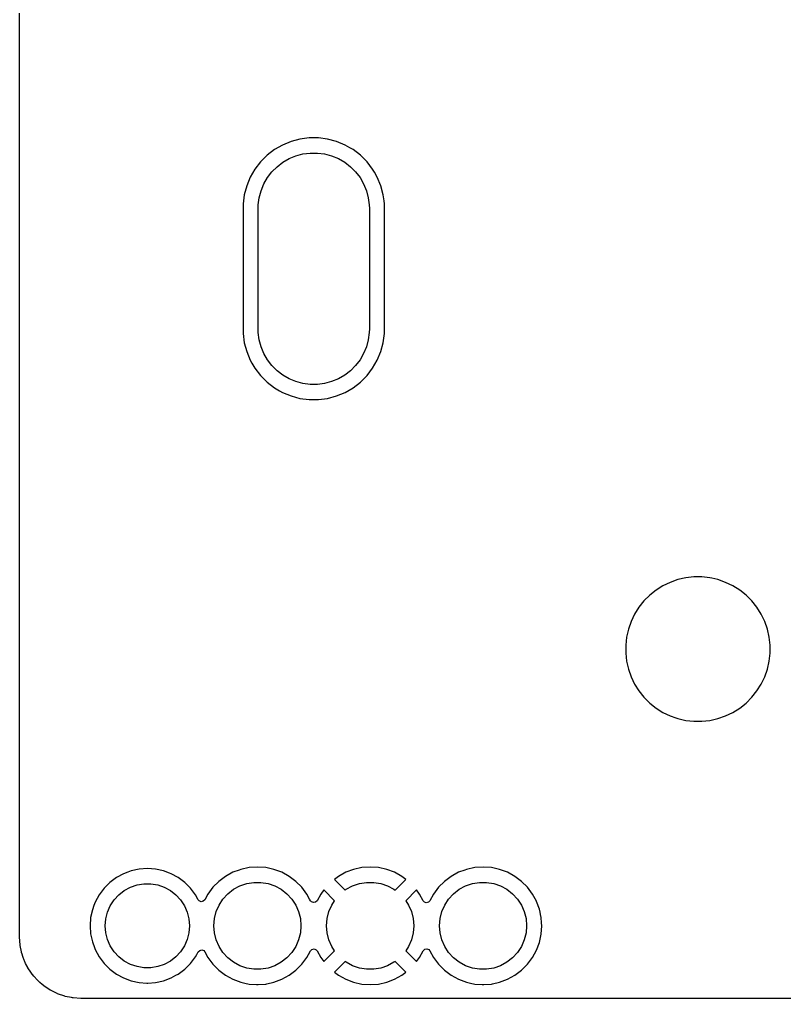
# Model space of a CAD drawing. Extents: x 280 to 530, y -238 to -79.
# Drawn here: x 280.05 to 305.49, y -238.37 to -205.83 of the extents above; entities that cross this region are included whole.
import ezdxf

# ---------------------------------------------------------------- set-up
doc = ezdxf.new("R2010")
doc.units = 0
doc.layers.add('BLACK', color=7, linetype='CONTINUOUS')

msp = doc.modelspace()

# ---------------------------------------------------------------- linework, layer by layer
at = {"layer": 'BLACK', "linetype": 'CONTINUOUS'}
for p, q in [((280.0505, -211.955946), (280.0505, -179.609996)), ((289.077837, -209.879464), (288.793173, -209.997376)), ((289.375457, -209.799717), (289.077837, -209.879464)), ((289.68093, -209.759501), (289.375457, -209.799717)), ((289.680934, -209.7595), (289.68093, -209.759501)), ((289.68094, -209.7595), (289.680934, -209.7595)), ((289.98906, -209.7595), (289.68094, -209.7595)), ((289.989066, -209.7595), (289.98906, -209.7595)), ((289.989069, -209.759501), (289.989066, -209.7595)), ((290.294542, -209.799717), (289.989069, -209.759501)), ((290.592162, -209.879464), (290.294542, -209.799717)), ((290.876826, -209.997376), (290.592162, -209.879464)), ((288.526325, -210.151441), (288.281884, -210.339007)), ((288.793162, -209.997381), (288.526325, -210.151441)), ((288.793173, -209.997376), (288.793162, -209.997381)), ((289.474083, -210.295547), (289.714004, -210.263961)), ((289.714004, -210.263961), (289.955996, -210.263961)), ((289.955996, -210.263961), (290.195917, -210.295547)), ((290.876837, -209.997381), (290.876826, -209.997376)), ((291.03728, -210.090014), (290.876837, -209.997381)), ((291.14367, -210.151438), (291.03728, -210.090014)), ((291.143673, -210.15144), (291.14367, -210.151438)), ((291.143674, -210.151441), (291.143673, -210.15144)), ((291.388115, -210.339007), (291.143674, -210.151441)), ((288.064007, -210.556884), (287.876441, -210.801325)), ((288.064013, -210.556877), (288.064007, -210.556884)), ((288.281877, -210.339013), (288.064013, -210.556877)), ((288.281884, -210.339007), (288.281877, -210.339013)), ((288.61521, -210.719096), (288.807195, -210.571781)), ((288.807195, -210.571781), (289.016766, -210.450785)), ((289.016766, -210.450785), (289.240337, -210.358179)), ((289.240337, -210.358179), (289.474083, -210.295547)), ((290.195917, -210.295547), (290.429663, -210.358179)), ((290.429663, -210.358179), (290.653234, -210.450785)), ((290.653234, -210.450785), (290.862805, -210.571781)), ((290.862805, -210.571781), (291.05479, -210.719096)), ((291.388122, -210.339013), (291.388115, -210.339007)), ((291.605986, -210.556877), (291.388122, -210.339013)), ((291.605991, -210.556883), (291.605986, -210.556877)), ((291.793562, -210.80133), (291.605991, -210.556883)), ((287.876441, -210.801325), (287.722381, -211.068162)), ((288.296781, -211.082195), (288.444096, -210.89021)), ((288.444096, -210.89021), (288.61521, -210.719096)), ((291.05479, -210.719096), (291.225904, -210.89021)), ((291.225904, -210.89021), (291.373219, -211.082195)), ((291.851294, -210.901325), (291.793562, -210.80133)), ((291.947618, -211.068162), (291.851294, -210.901325)), ((287.722376, -211.068173), (287.604464, -211.352837)), ((287.722381, -211.068162), (287.722376, -211.068173)), ((288.175785, -211.291766), (288.296781, -211.082195)), ((291.373219, -211.082195), (291.494215, -211.291766)), ((291.94762, -211.068167), (291.947618, -211.068162)), ((291.947622, -211.06817), (291.94762, -211.068167)), ((292.065535, -211.352836), (291.947622, -211.06817)), ((287.604464, -211.352837), (287.524717, -211.650457)), ((288.020547, -211.749083), (288.083179, -211.515337)), ((288.083179, -211.515337), (288.175785, -211.291766)), ((291.494215, -211.291766), (291.586821, -211.515337)), ((291.586821, -211.515337), (291.649453, -211.749083)), ((292.145282, -211.650456), (292.065535, -211.352836)), ((287.524717, -211.650457), (287.484501, -211.95593)), ((287.988961, -211.989004), (288.020547, -211.749083)), ((291.649453, -211.749083), (291.681039, -211.989004)), ((292.172335, -211.855946), (292.145282, -211.650456)), ((292.1855, -211.95594), (292.172335, -211.855946)), ((280.0505, -226.625186), (280.0505, -211.955946)), ((287.484501, -211.95593), (287.4845, -211.955946)), ((287.4845, -211.955946), (287.4845, -216.264053)), ((287.985, -212.11), (287.988961, -211.989004)), ((287.985, -216.11), (287.985, -212.11)), ((291.681039, -211.989004), (291.685, -212.11)), ((291.685, -212.11), (291.685, -216.11)), ((292.1855, -216.26406), (292.1855, -211.95594)), ((287.988961, -216.230996), (287.985, -216.11)), ((291.685, -216.11), (291.681039, -216.230996)), ((287.4845, -216.264053), (287.484501, -216.264069)), ((287.484501, -216.264069), (287.524717, -216.569542)), ((288.020547, -216.470917), (287.988961, -216.230996)), ((291.681039, -216.230996), (291.649453, -216.470917)), ((292.145282, -216.569544), (292.1855, -216.26406)), ((287.524717, -216.569542), (287.604464, -216.867162)), ((288.083179, -216.704663), (288.020547, -216.470917)), ((288.175785, -216.928234), (288.083179, -216.704663)), ((291.586821, -216.704663), (291.494215, -216.928234)), ((291.649453, -216.470917), (291.586821, -216.704663)), ((292.065535, -216.867164), (292.145282, -216.569544)), ((287.604464, -216.867162), (287.722376, -217.151826)), ((288.296781, -217.137805), (288.175785, -216.928234)), ((291.494215, -216.928234), (291.373219, -217.137805)), ((291.947622, -217.15183), (292.065535, -216.867164)), ((287.722376, -217.151826), (287.722381, -217.151837)), ((287.722381, -217.151837), (287.780113, -217.25183)), ((287.780113, -217.25183), (287.876438, -217.41867)), ((287.876438, -217.41867), (287.87644, -217.418673)), ((287.87644, -217.418673), (287.876441, -217.418674)), ((287.876441, -217.418674), (288.064007, -217.663115)), ((288.444096, -217.32979), (288.296781, -217.137805)), ((288.61521, -217.500904), (288.444096, -217.32979)), ((291.225904, -217.32979), (291.05479, -217.500904)), ((291.373219, -217.137805), (291.225904, -217.32979)), ((291.605991, -217.663117), (291.793562, -217.41867)), ((291.793562, -217.41867), (291.947622, -217.15183)), ((288.064007, -217.663115), (288.064013, -217.663122)), ((288.064013, -217.663122), (288.281877, -217.880986)), ((288.807195, -217.648219), (288.61521, -217.500904)), ((289.016766, -217.769215), (288.807195, -217.648219)), ((290.862805, -217.648219), (290.653234, -217.769215)), ((291.05479, -217.500904), (290.862805, -217.648219)), ((291.388117, -217.880991), (291.605991, -217.663117)), ((288.281877, -217.880986), (288.281883, -217.880991)), ((288.281883, -217.880991), (288.52633, -218.068562)), ((288.52633, -218.068562), (288.69783, -218.167578)), ((289.240337, -217.861821), (289.016766, -217.769215)), ((289.474083, -217.924453), (289.240337, -217.861821)), ((289.714004, -217.956039), (289.474083, -217.924453)), ((289.955996, -217.956039), (289.714004, -217.956039)), ((290.195917, -217.924453), (289.955996, -217.956039)), ((290.429663, -217.861821), (290.195917, -217.924453)), ((290.653234, -217.769215), (290.429663, -217.861821)), ((290.87683, -218.222622), (291.14367, -218.068562)), ((291.14367, -218.068562), (291.388117, -217.880991)), ((288.69783, -218.167578), (288.793162, -218.222618)), ((288.793162, -218.222618), (288.793167, -218.22262)), ((288.793167, -218.22262), (288.79317, -218.222622)), ((288.79317, -218.222622), (289.077836, -218.340535)), ((289.077836, -218.340535), (289.375456, -218.420282)), ((290.294544, -218.420282), (290.592164, -218.340535)), ((290.592164, -218.340535), (290.87683, -218.222622)), ((289.375456, -218.420282), (289.68094, -218.4605)), ((289.68094, -218.4605), (289.680947, -218.4605)), ((289.680947, -218.4605), (289.989053, -218.4605)), ((289.989053, -218.4605), (289.98906, -218.4605)), ((289.98906, -218.4605), (290.294544, -218.420282)), ((301.689917, -224.538734), (301.447005, -224.655714)), ((301.944397, -224.449687), (301.689917, -224.538734)), ((301.944405, -224.449684), (301.944397, -224.449687)), ((302.207268, -224.389688), (301.944405, -224.449684)), ((302.20728, -224.389686), (302.207268, -224.389688)), ((302.475186, -224.3595), (302.20728, -224.389686)), ((302.475191, -224.3595), (302.475186, -224.3595)), ((302.744809, -224.3595), (302.475191, -224.3595)), ((302.744813, -224.3595), (302.744809, -224.3595)), ((303.012719, -224.389686), (302.744813, -224.3595)), ((303.012728, -224.389687), (303.012719, -224.389686)), ((303.012732, -224.389688), (303.012728, -224.389687)), ((303.078446, -224.404687), (303.012732, -224.389688)), ((303.275594, -224.449684), (303.078446, -224.404687)), ((303.275602, -224.449687), (303.275594, -224.449684)), ((303.530082, -224.538734), (303.275602, -224.449687)), ((303.772994, -224.655714), (303.530082, -224.538734)), ((301.218712, -224.799161), (301.007915, -224.967265)), ((301.447005, -224.655714), (301.218712, -224.799161)), ((303.772997, -224.655716), (303.772994, -224.655714)), ((304.001289, -224.799162), (303.772997, -224.655716)), ((304.212085, -224.967266), (304.001289, -224.799162)), ((300.817265, -225.157915), (300.649161, -225.368712)), ((301.007915, -224.967265), (300.817265, -225.157915)), ((304.402734, -225.157915), (304.212085, -224.967266)), ((304.570838, -225.368711), (304.402734, -225.157915)), ((300.649161, -225.368712), (300.505714, -225.597005)), ((304.714284, -225.597003), (304.570838, -225.368711)), ((300.388734, -225.839917), (300.299687, -226.094397)), ((300.505714, -225.597005), (300.388734, -225.839917)), ((304.831267, -225.839921), (304.714284, -225.597003)), ((304.920316, -226.094409), (304.831267, -225.839921)), ((300.299684, -226.094405), (300.239688, -226.357268)), ((300.299687, -226.094397), (300.299684, -226.094405)), ((304.980312, -226.357268), (304.920316, -226.094409)), ((300.239686, -226.35728), (300.2095, -226.625186)), ((300.239688, -226.357268), (300.239686, -226.35728)), ((305.010499, -226.625186), (304.980312, -226.357268)), ((280.0505, -235.959998), (280.0505, -226.625186)), ((300.2095, -226.625186), (300.2095, -226.894813)), ((305.0105, -226.625191), (305.010499, -226.625186)), ((305.0105, -226.894809), (305.0105, -226.625191)), ((300.2095, -226.894813), (300.239686, -227.162719)), ((300.239686, -227.162719), (300.239688, -227.162731)), ((300.239688, -227.162731), (300.299684, -227.425594)), ((304.920316, -227.425591), (304.980312, -227.162732)), ((304.980312, -227.162732), (305.0105, -226.894809)), ((300.299684, -227.425594), (300.299687, -227.425602)), ((300.299687, -227.425602), (300.388734, -227.680082)), ((304.831267, -227.680079), (304.920316, -227.425591)), ((300.388734, -227.680082), (300.505714, -227.922994)), ((304.714284, -227.922997), (304.831267, -227.680079)), ((300.505714, -227.922994), (300.505716, -227.922997)), ((300.505716, -227.922997), (300.649162, -228.151289)), ((300.649162, -228.151289), (300.817266, -228.362085)), ((304.402734, -228.362085), (304.570838, -228.151289)), ((304.570838, -228.151289), (304.714284, -227.922997)), ((300.817266, -228.362085), (301.007915, -228.552734)), ((304.212085, -228.552734), (304.402734, -228.362085)), ((301.007915, -228.552734), (301.218711, -228.720838)), ((301.218711, -228.720838), (301.447003, -228.864284)), ((303.772997, -228.864284), (304.001289, -228.720838)), ((304.001289, -228.720838), (304.212085, -228.552734)), ((301.447003, -228.864284), (301.689921, -228.981267)), ((301.689921, -228.981267), (301.881049, -229.048145)), ((301.881049, -229.048145), (301.944397, -229.070312)), ((301.944397, -229.070312), (301.944405, -229.070315)), ((301.944405, -229.070315), (301.944408, -229.070315)), ((301.944408, -229.070315), (301.944409, -229.070316)), ((301.944409, -229.070316), (302.207268, -229.130312)), ((302.207268, -229.130312), (302.475187, -229.160499)), ((302.744812, -229.160499), (303.012732, -229.130312)), ((303.012732, -229.130312), (303.275591, -229.070316)), ((303.275591, -229.070316), (303.530079, -228.981267)), ((303.530079, -228.981267), (303.772997, -228.864284)), ((302.475187, -229.160499), (302.475188, -229.1605)), ((302.475188, -229.1605), (302.475191, -229.1605)), ((302.475191, -229.1605), (302.744812, -229.1605)), ((302.744812, -229.1605), (302.744812, -229.160499)), ((287.6817, -234.024422), (287.409083, -234.083727)), ((287.959999, -234.004518), (287.6817, -234.024422)), ((287.960001, -234.004518), (287.959999, -234.004518)), ((288.238299, -234.024422), (287.960001, -234.004518)), ((288.510916, -234.083727), (288.238299, -234.024422)), ((291.431769, -234.024919), (291.159225, -234.084207)), ((291.431776, -234.024918), (291.431769, -234.024919)), ((291.709999, -234.005019), (291.431776, -234.024918)), ((291.710001, -234.005019), (291.709999, -234.005019)), ((291.988223, -234.024918), (291.710001, -234.005019)), ((291.98823, -234.024919), (291.988223, -234.024918)), ((292.260774, -234.084207), (291.98823, -234.024919)), ((295.1867, -234.024422), (294.914083, -234.083727)), ((295.464999, -234.004518), (295.1867, -234.024422)), ((295.465001, -234.004518), (295.464999, -234.004518)), ((295.743299, -234.024422), (295.465001, -234.004518)), ((296.015916, -234.083727), (295.743299, -234.024422)), ((283.50848, -234.22683), (283.269892, -234.357109)), ((283.650019, -234.174039), (283.50848, -234.22683)), ((283.763199, -234.131825), (283.650019, -234.174039)), ((283.763202, -234.131824), (283.763199, -234.131825)), ((283.763206, -234.131823), (283.763202, -234.131824)), ((284.028832, -234.07404), (283.763206, -234.131823)), ((284.028839, -234.074039), (284.028832, -234.07404)), ((284.299999, -234.054645), (284.028839, -234.074039)), ((284.300001, -234.054645), (284.299999, -234.054645)), ((284.57116, -234.074039), (284.300001, -234.054645)), ((284.571167, -234.07404), (284.57116, -234.074039)), ((284.836793, -234.131823), (284.571167, -234.07404)), ((284.836794, -234.131823), (284.836793, -234.131823)), ((284.836801, -234.131825), (284.836794, -234.131823)), ((285.04192, -234.20833), (284.836801, -234.131825)), ((285.091519, -234.22683), (285.04192, -234.20833)), ((285.330107, -234.357109), (285.091518, -234.22683)), ((285.091518, -234.22683), (285.091519, -234.22683)), ((286.902784, -234.314945), (286.679439, -234.482138)), ((286.902792, -234.31494), (286.902784, -234.314945)), ((287.147657, -234.181233), (286.902792, -234.31494)), ((287.147661, -234.181231), (287.147657, -234.181233)), ((287.353339, -234.104518), (287.147661, -234.181231)), ((287.409077, -234.083729), (287.353339, -234.104518)), ((287.409078, -234.083728), (287.409077, -234.083729)), ((287.409083, -234.083727), (287.409078, -234.083728)), ((288.510919, -234.083728), (288.510916, -234.083727)), ((288.510923, -234.083729), (288.510919, -234.083728)), ((288.639874, -234.131825), (288.510923, -234.083729)), ((288.772338, -234.181231), (288.639874, -234.131825)), ((288.772342, -234.181233), (288.772338, -234.181231)), ((289.017207, -234.31494), (288.772342, -234.181233)), ((289.017215, -234.314945), (289.017207, -234.31494)), ((289.24056, -234.482138), (289.017215, -234.314945)), ((290.653054, -234.315366), (290.519156, -234.415601)), ((290.653061, -234.315361), (290.653054, -234.315366)), ((290.897865, -234.181689), (290.653061, -234.315361)), ((291.159225, -234.084207), (290.897865, -234.181689)), ((292.522134, -234.181689), (292.260774, -234.084207)), ((292.766938, -234.315361), (292.522134, -234.181689)), ((292.766938, -234.315362), (292.766938, -234.315361)), ((292.900843, -234.415602), (292.766938, -234.315362)), ((294.407784, -234.314945), (294.184439, -234.482138)), ((294.407792, -234.31494), (294.407784, -234.314945)), ((294.652657, -234.181233), (294.407792, -234.31494)), ((294.652661, -234.181231), (294.652657, -234.181233)), ((294.858339, -234.104518), (294.652661, -234.181231)), ((294.914077, -234.083729), (294.858339, -234.104518)), ((294.914078, -234.083728), (294.914077, -234.083729)), ((294.914083, -234.083727), (294.914078, -234.083728)), ((296.015919, -234.083728), (296.015916, -234.083727)), ((296.015923, -234.083729), (296.015919, -234.083728)), ((296.144874, -234.131825), (296.015923, -234.083729)), ((296.277338, -234.181231), (296.144874, -234.131825)), ((296.277342, -234.181233), (296.277338, -234.181231)), ((296.522207, -234.31494), (296.277342, -234.181233)), ((296.522215, -234.314945), (296.522207, -234.31494)), ((296.74556, -234.482138), (296.522215, -234.314945)), ((283.052247, -234.520038), (282.860038, -234.712247)), ((283.052259, -234.520028), (283.052247, -234.520038)), ((283.269891, -234.35711), (283.052259, -234.520028)), ((283.269892, -234.357109), (283.269891, -234.35711)), ((283.737626, -234.677917), (283.95632, -234.60284)), ((283.95632, -234.60284), (284.184389, -234.564782)), ((284.184389, -234.564782), (284.415611, -234.564782)), ((284.415611, -234.564782), (284.64368, -234.60284)), ((284.64368, -234.60284), (284.862374, -234.677917)), ((285.330108, -234.35711), (285.330107, -234.357109)), ((285.330113, -234.357113), (285.330108, -234.35711)), ((285.547742, -234.520029), (285.330113, -234.357113)), ((285.547746, -234.520033), (285.547742, -234.520029)), ((285.547752, -234.520038), (285.547746, -234.520033)), ((285.739961, -234.712247), (285.547752, -234.520038)), ((286.679421, -234.482154), (286.482154, -234.679421)), ((286.679439, -234.482138), (286.679421, -234.482154)), ((287.166925, -234.746109), (287.377542, -234.632129)), ((287.377542, -234.632129), (287.604046, -234.55437)), ((287.604046, -234.55437), (287.84026, -234.514952)), ((287.84026, -234.514952), (288.07974, -234.514952)), ((288.07974, -234.514952), (288.315954, -234.55437)), ((288.315954, -234.55437), (288.542458, -234.632129)), ((288.542458, -234.632129), (288.753075, -234.746109)), ((289.240578, -234.482154), (289.24056, -234.482138)), ((289.437845, -234.679421), (289.240578, -234.482154)), ((290.519156, -234.415601), (290.519155, -234.415602)), ((290.519155, -234.415602), (290.879101, -234.775548)), ((290.916925, -234.746109), (291.127542, -234.632129)), ((291.127542, -234.632129), (291.354046, -234.55437)), ((291.354046, -234.55437), (291.59026, -234.514952)), ((291.59026, -234.514952), (291.82974, -234.514952)), ((291.82974, -234.514952), (292.065954, -234.55437)), ((292.065954, -234.55437), (292.292458, -234.632129)), ((292.292458, -234.632129), (292.503075, -234.746109)), ((292.540897, -234.775547), (292.900843, -234.415602)), ((294.184421, -234.482154), (293.987154, -234.679421)), ((294.184439, -234.482138), (294.184421, -234.482154)), ((294.671925, -234.746109), (294.882542, -234.632129)), ((294.882542, -234.632129), (295.109046, -234.55437)), ((295.109046, -234.55437), (295.34526, -234.514952)), ((295.34526, -234.514952), (295.58474, -234.514952)), ((295.58474, -234.514952), (295.820954, -234.55437)), ((295.820954, -234.55437), (296.047458, -234.632129)), ((296.047458, -234.632129), (296.258075, -234.746109)), ((296.745578, -234.482154), (296.74556, -234.482138)), ((296.942845, -234.679421), (296.745578, -234.482154)), ((282.697109, -234.929892), (282.56683, -235.16848)), ((282.69711, -234.929891), (282.697109, -234.929892)), ((282.860028, -234.712259), (282.69711, -234.929891)), ((282.860038, -234.712247), (282.860028, -234.712259)), ((283.195203, -235.100102), (283.351806, -234.929987)), ((283.351806, -234.929987), (283.534273, -234.787967)), ((283.534273, -234.787967), (283.737626, -234.677917)), ((284.862374, -234.677917), (285.065727, -234.787967)), ((285.065727, -234.787967), (285.248194, -234.929987)), ((285.248194, -234.929987), (285.404797, -235.100102)), ((285.739966, -234.712253), (285.739961, -234.712247)), ((285.739971, -234.712258), (285.739966, -234.712253)), ((285.902887, -234.929887), (285.739971, -234.712258)), ((285.902889, -234.929891), (285.902887, -234.929887)), ((285.90289, -234.929892), (285.902889, -234.929891)), ((285.992684, -235.094338), (285.90289, -234.929892)), ((286.31494, -234.902792), (286.210348, -235.094338)), ((286.314945, -234.902784), (286.31494, -234.902792)), ((286.482138, -234.679439), (286.314945, -234.902784)), ((286.482154, -234.679421), (286.482138, -234.679439)), ((286.815746, -235.069392), (286.977942, -234.8932)), ((286.977942, -234.8932), (287.166925, -234.746109)), ((288.753075, -234.746109), (288.942058, -234.8932)), ((288.942058, -234.8932), (289.104254, -235.069392)), ((289.437861, -234.679439), (289.437845, -234.679421)), ((289.605054, -234.902784), (289.437861, -234.679439)), ((289.605056, -234.902787), (289.605054, -234.902784)), ((289.695531, -235.06848), (289.605056, -234.902787)), ((290.065361, -234.903062), (289.944116, -235.125107)), ((290.065366, -234.903054), (290.065361, -234.903062)), ((290.165601, -234.769156), (290.065366, -234.903054)), ((290.165602, -234.769155), (290.165601, -234.769156)), ((290.526266, -235.129819), (290.165602, -234.769155)), ((290.879101, -234.775548), (290.916925, -234.746109)), ((292.503075, -234.746109), (292.540897, -234.775547)), ((293.254396, -234.769155), (292.893732, -235.129818)), ((293.354637, -234.903061), (293.254396, -234.769155)), ((293.354638, -234.903062), (293.354637, -234.903061)), ((293.478383, -235.129685), (293.354638, -234.903062)), ((293.81994, -234.902792), (293.696047, -235.129685)), ((293.819945, -234.902784), (293.81994, -234.902792)), ((293.987138, -234.679439), (293.819945, -234.902784)), ((293.987154, -234.679421), (293.987138, -234.679439)), ((294.320746, -235.069392), (294.482942, -234.8932)), ((294.482942, -234.8932), (294.671925, -234.746109)), ((296.258075, -234.746109), (296.447058, -234.8932)), ((296.447058, -234.8932), (296.609254, -235.069392)), ((296.942861, -234.679439), (296.942845, -234.679421)), ((297.110054, -234.902784), (296.942861, -234.679439)), ((297.110059, -234.902792), (297.110054, -234.902784)), ((297.240406, -235.141505), (297.110059, -234.902792)), ((282.525575, -235.27909), (282.471825, -235.423199)), ((282.56683, -235.16848), (282.525575, -235.27909)), ((282.975856, -235.505421), (283.068737, -235.293674)), ((283.068737, -235.293674), (283.195203, -235.100102)), ((285.404797, -235.100102), (285.531263, -235.293674)), ((285.531263, -235.293674), (285.624144, -235.505421)), ((286.027205, -235.134178), (285.992684, -235.094338)), ((286.09267, -235.158595), (286.027205, -235.134178)), ((286.160943, -235.143743), (286.09267, -235.158595)), ((286.210348, -235.094338), (286.160943, -235.143743)), ((286.588565, -235.489186), (286.684763, -235.269876)), ((286.684763, -235.269876), (286.815746, -235.069392)), ((289.104254, -235.069392), (289.235237, -235.269876)), ((289.235237, -235.269876), (289.331435, -235.489186)), ((289.726452, -235.125107), (289.695531, -235.06848)), ((289.760974, -235.164947), (289.726452, -235.125107)), ((289.826438, -235.189364), (289.760974, -235.164947)), ((289.894711, -235.174512), (289.826438, -235.189364)), ((289.944116, -235.125107), (289.894711, -235.174512)), ((290.338565, -235.489186), (290.434763, -235.269876)), ((290.434763, -235.269876), (290.526266, -235.129819)), ((292.893732, -235.129818), (292.985237, -235.269876)), ((292.985237, -235.269876), (293.081435, -235.489186)), ((293.512904, -235.169525), (293.478383, -235.129685)), ((293.578369, -235.193942), (293.512904, -235.169525)), ((293.646642, -235.17909), (293.578369, -235.193942)), ((293.696047, -235.129685), (293.646642, -235.17909)), ((294.093565, -235.489186), (294.189763, -235.269876)), ((294.189763, -235.269876), (294.320746, -235.069392)), ((296.609254, -235.069392), (296.740237, -235.269876)), ((296.740237, -235.269876), (296.836435, -235.489186)), ((297.243769, -235.147663), (297.240406, -235.141505)), ((297.341271, -235.409077), (297.243769, -235.147663)), ((282.471823, -235.423206), (282.41404, -235.688832)), ((282.471824, -235.423202), (282.471823, -235.423206)), ((282.471825, -235.423199), (282.471824, -235.423202)), ((282.919094, -235.729568), (282.975856, -235.505421)), ((285.624144, -235.505421), (285.680906, -235.729568)), ((286.529776, -235.721338), (286.588565, -235.489186)), ((289.331435, -235.489186), (289.390224, -235.721338)), ((290.279776, -235.721338), (290.338565, -235.489186)), ((293.081435, -235.489186), (293.140224, -235.721338)), ((294.034776, -235.721338), (294.093565, -235.489186)), ((296.836435, -235.489186), (296.895224, -235.721338)), ((297.362452, -235.506446), (297.341271, -235.409077)), ((297.380374, -235.588832), (297.362452, -235.506446)), ((297.400578, -235.681706), (297.380374, -235.588832)), ((280.0505, -236.330933), (280.0505, -235.959998)), ((282.414039, -235.688839), (282.394645, -235.959998)), ((282.394645, -235.959998), (282.394645, -235.960001)), ((282.394645, -235.960001), (282.414039, -236.23116)), ((282.41404, -235.688832), (282.414039, -235.688839)), ((282.9, -235.96), (282.919094, -235.729568)), ((282.919094, -236.190432), (282.9, -235.96)), ((285.680906, -235.729568), (285.7, -235.96)), ((285.7, -235.96), (285.680906, -236.190432)), ((286.51, -235.96), (286.529776, -235.721338)), ((286.529776, -236.198662), (286.51, -235.96)), ((289.390224, -235.721338), (289.41, -235.96)), ((289.41, -235.96), (289.390224, -236.198662)), ((290.26, -235.96), (290.279776, -235.721338)), ((290.279776, -236.198662), (290.26, -235.96)), ((293.140224, -235.721338), (293.16, -235.96)), ((293.16, -235.96), (293.140224, -236.198662)), ((294.015, -235.96), (294.034776, -235.721338)), ((294.034776, -236.198662), (294.015, -235.96)), ((296.895224, -235.721338), (296.915, -235.96)), ((296.915, -235.96), (296.895224, -236.198662)), ((297.41333, -235.859998), (297.400578, -235.681706)), ((297.400578, -236.238294), (297.420482, -235.96)), ((297.420482, -235.96), (297.41333, -235.859998)), ((282.414039, -236.23116), (282.41404, -236.231167)), ((282.41404, -236.231167), (282.471291, -236.494346)), ((282.975856, -236.414579), (282.919094, -236.190432)), ((285.680906, -236.190432), (285.624144, -236.414579)), ((286.588565, -236.430814), (286.529776, -236.198662)), ((289.390224, -236.198662), (289.331435, -236.430814)), ((290.338565, -236.430814), (290.279776, -236.198662)), ((293.140224, -236.198662), (293.081435, -236.430814)), ((294.093565, -236.430814), (294.034776, -236.198662)), ((296.895224, -236.198662), (296.836435, -236.430814)), ((297.341271, -236.510923), (297.400578, -236.238294)), ((280.050765, -236.339042), (280.0505, -236.330933)), ((280.067417, -236.593114), (280.050765, -236.339042)), ((280.069532, -236.609172), (280.067417, -236.593114)), ((280.112673, -236.826057), (280.069532, -236.609172)), ((282.471291, -236.494346), (282.471825, -236.496801)), ((282.471825, -236.496801), (282.539594, -236.678495)), ((283.068737, -236.626326), (282.975856, -236.414579)), ((283.195203, -236.819898), (283.068737, -236.626326)), ((285.531263, -236.626326), (285.404797, -236.819898)), ((285.624144, -236.414579), (285.531263, -236.626326)), ((286.684763, -236.650124), (286.588565, -236.430814)), ((289.331435, -236.430814), (289.235237, -236.650124)), ((290.434763, -236.650124), (290.338565, -236.430814)), ((293.081435, -236.430814), (292.985237, -236.650124)), ((294.189763, -236.650124), (294.093565, -236.430814)), ((296.836435, -236.430814), (296.740237, -236.650124)), ((297.243769, -236.772337), (297.341271, -236.510923)), ((280.118408, -236.854888), (280.112673, -236.826057)), ((280.122606, -236.870554), (280.118408, -236.854888)), ((280.172296, -237.016937), (280.122606, -236.870554)), ((282.539594, -236.678495), (282.56683, -236.751519)), ((282.56683, -236.751519), (282.697109, -236.990107)), ((283.351806, -236.990013), (283.195203, -236.819898)), ((285.404797, -236.819898), (285.248194, -236.990013)), ((285.902887, -236.990113), (285.942842, -236.91694)), ((285.942842, -236.91694), (285.992684, -236.825662)), ((285.992684, -236.825662), (286.042089, -236.776256)), ((286.042089, -236.776256), (286.110361, -236.761404)), ((286.110361, -236.761404), (286.175826, -236.785821)), ((286.175826, -236.785821), (286.210348, -236.825661)), ((286.210348, -236.825661), (286.31494, -237.017207)), ((286.815746, -236.850608), (286.684763, -236.650124)), ((286.977942, -237.0268), (286.815746, -236.850608)), ((289.104254, -236.850608), (288.942058, -237.0268)), ((289.235237, -236.650124), (289.104254, -236.850608)), ((289.60506, -237.017207), (289.659663, -236.917208)), ((289.659663, -236.917208), (289.726454, -236.794889)), ((289.726454, -236.794889), (289.775857, -236.745487)), ((289.775857, -236.745487), (289.84413, -236.730635)), ((289.84413, -236.730635), (289.909594, -236.755052)), ((289.909594, -236.755052), (289.944116, -236.794892)), ((289.944116, -236.794892), (290.065361, -237.016937)), ((290.165602, -237.150843), (290.526265, -236.790178)), ((290.526265, -236.790178), (290.434763, -236.650124)), ((292.985237, -236.650124), (292.893733, -236.79018)), ((292.893733, -236.79018), (293.254396, -237.150843)), ((293.354637, -237.01694), (293.478383, -236.790315)), ((293.478383, -236.790315), (293.527788, -236.740909)), ((293.527788, -236.740909), (293.596061, -236.726057)), ((293.596061, -236.726057), (293.661525, -236.750474)), ((293.661525, -236.750474), (293.696047, -236.790314)), ((293.696047, -236.790314), (293.81994, -237.017207)), ((294.320746, -236.850608), (294.189763, -236.650124)), ((294.482942, -237.0268), (294.320746, -236.850608)), ((296.609254, -236.850608), (296.447058, -237.0268)), ((296.740237, -236.650124), (296.609254, -236.850608)), ((297.110056, -237.017213), (297.243769, -236.772337)), ((280.203123, -237.107752), (280.172296, -237.016937)), ((280.203135, -237.107786), (280.203123, -237.107752)), ((280.209339, -237.122765), (280.203135, -237.107786)), ((280.251244, -237.20774), (280.209339, -237.122765)), ((280.320146, -237.34746), (280.251244, -237.20774)), ((282.697109, -236.990107), (282.69711, -236.990108)), ((282.69711, -236.990108), (282.697113, -236.990113)), ((282.697113, -236.990113), (282.860029, -237.207742)), ((282.860029, -237.207742), (282.860033, -237.207746)), ((282.860033, -237.207746), (282.860038, -237.207752)), ((282.860038, -237.207752), (283.052247, -237.399961)), ((283.534273, -237.132033), (283.351806, -236.990013)), ((283.737626, -237.242083), (283.534273, -237.132033)), ((283.95632, -237.31716), (283.737626, -237.242083)), ((284.862374, -237.242083), (284.64368, -237.31716)), ((285.065727, -237.132033), (284.862374, -237.242083)), ((285.248194, -236.990013), (285.065727, -237.132033)), ((285.547742, -237.399971), (285.739971, -237.207742)), ((285.739971, -237.207742), (285.902887, -236.990113)), ((286.31494, -237.017207), (286.314945, -237.017215)), ((286.314945, -237.017215), (286.482138, -237.24056)), ((286.482138, -237.24056), (286.482154, -237.240578)), ((286.482154, -237.240578), (286.679421, -237.437845)), ((287.166925, -237.173891), (286.977942, -237.0268)), ((287.377542, -237.287871), (287.166925, -237.173891)), ((288.753075, -237.173891), (288.542458, -237.287871)), ((288.942058, -237.0268), (288.753075, -237.173891)), ((289.240568, -237.437855), (289.437855, -237.240568)), ((289.437855, -237.240568), (289.605056, -237.017213)), ((289.605056, -237.017213), (289.60506, -237.017207)), ((290.065361, -237.016937), (290.065362, -237.016938)), ((290.065362, -237.016938), (290.165602, -237.150843)), ((290.8791, -237.14445), (290.519155, -237.504396)), ((290.916925, -237.173891), (290.8791, -237.14445)), ((291.127542, -237.287871), (290.916925, -237.173891)), ((292.503075, -237.173891), (292.292458, -237.287871)), ((292.540898, -237.144451), (292.503075, -237.173891)), ((292.900843, -237.504396), (292.540898, -237.144451)), ((293.254396, -237.150842), (293.354637, -237.01694)), ((293.254396, -237.150843), (293.254396, -237.150842)), ((293.81994, -237.017207), (293.819945, -237.017215)), ((293.819945, -237.017215), (293.987138, -237.24056)), ((293.987138, -237.24056), (293.987154, -237.240578)), ((293.987154, -237.240578), (294.184421, -237.437845)), ((294.671925, -237.173891), (294.482942, -237.0268)), ((294.882542, -237.287871), (294.671925, -237.173891)), ((296.258075, -237.173891), (296.047458, -237.287871)), ((296.447058, -237.0268), (296.258075, -237.173891)), ((296.745568, -237.437855), (296.942855, -237.240568)), ((296.942855, -237.240568), (297.110056, -237.017213)), ((280.328256, -237.361507), (280.320146, -237.34746)), ((280.420774, -237.499971), (280.328256, -237.361507)), ((280.46744, -237.569811), (280.420774, -237.499971)), ((280.477311, -237.582675), (280.46744, -237.569811)), ((280.526501, -237.638766), (280.477311, -237.582675)), ((283.052247, -237.399961), (283.052253, -237.399966)), ((283.052253, -237.399966), (283.052258, -237.399971)), ((283.052258, -237.399971), (283.269887, -237.562887)), ((283.269887, -237.562887), (283.269891, -237.562889)), ((283.269891, -237.562889), (283.269892, -237.56289)), ((283.269892, -237.56289), (283.508481, -237.693169)), ((284.184389, -237.355218), (283.95632, -237.31716)), ((284.415611, -237.355218), (284.184389, -237.355218)), ((284.64368, -237.31716), (284.415611, -237.355218)), ((285.091519, -237.693169), (285.252886, -237.605056)), ((285.252886, -237.605056), (285.330113, -237.562887)), ((285.330113, -237.562887), (285.547742, -237.399971)), ((286.679421, -237.437845), (286.679439, -237.437861)), ((286.679439, -237.437861), (286.902784, -237.605054)), ((286.902784, -237.605054), (286.902792, -237.605059)), ((286.902792, -237.605059), (287.147657, -237.738766)), ((287.604046, -237.36563), (287.377542, -237.287871)), ((287.84026, -237.405048), (287.604046, -237.36563)), ((288.07974, -237.405048), (287.84026, -237.405048)), ((288.315954, -237.36563), (288.07974, -237.405048)), ((288.542458, -237.287871), (288.315954, -237.36563)), ((288.772337, -237.738769), (289.017213, -237.605056)), ((289.017213, -237.605056), (289.240568, -237.437855)), ((290.519155, -237.504396), (290.653061, -237.604637)), ((290.653061, -237.604637), (290.653061, -237.604638)), ((290.653061, -237.604638), (290.897865, -237.73831)), ((291.354046, -237.36563), (291.127542, -237.287871)), ((291.59026, -237.405048), (291.354046, -237.36563)), ((291.82974, -237.405048), (291.59026, -237.405048)), ((292.065954, -237.36563), (291.82974, -237.405048)), ((292.292458, -237.287871), (292.065954, -237.36563)), ((292.522134, -237.73831), (292.766942, -237.604635)), ((292.766942, -237.604635), (292.900842, -237.504396)), ((292.900842, -237.504396), (292.900843, -237.504396)), ((294.184421, -237.437845), (294.184439, -237.437861)), ((294.184439, -237.437861), (294.407784, -237.605054)), ((294.407784, -237.605054), (294.407792, -237.605059)), ((294.407792, -237.605059), (294.652657, -237.738766)), ((295.109046, -237.36563), (294.882542, -237.287871)), ((295.34526, -237.405048), (295.109046, -237.36563)), ((295.58474, -237.405048), (295.34526, -237.405048)), ((295.820954, -237.36563), (295.58474, -237.405048)), ((296.047458, -237.287871), (295.820954, -237.36563)), ((296.277337, -237.738769), (296.522213, -237.605056)), ((296.522213, -237.605056), (296.745568, -237.437855)), ((280.642497, -237.771033), (280.526501, -237.638766)), ((280.653966, -237.782502), (280.642497, -237.771033)), ((280.726327, -237.845961), (280.653966, -237.782502)), ((280.805028, -237.914981), (280.726327, -237.845961)), ((280.84232, -237.947685), (280.805028, -237.914981)), ((283.508481, -237.693169), (283.50848, -237.693169)), ((283.50848, -237.693169), (283.508484, -237.69317)), ((283.508484, -237.69317), (283.508487, -237.693172)), ((283.508487, -237.693172), (283.763199, -237.788175)), ((283.763199, -237.788175), (284.02884, -237.845961)), ((284.02884, -237.845961), (284.280605, -237.863967)), ((284.280605, -237.863967), (284.299999, -237.865355)), ((284.299999, -237.865355), (284.3, -237.865355)), ((284.3, -237.865355), (284.300001, -237.865355)), ((284.300001, -237.865355), (284.3181, -237.86406)), ((284.3181, -237.86406), (284.57116, -237.845961)), ((284.57116, -237.845961), (284.836801, -237.788175)), ((284.836801, -237.788175), (285.091513, -237.693172)), ((285.091513, -237.693172), (285.091517, -237.693169)), ((285.091517, -237.693169), (285.091519, -237.693169)), ((287.147657, -237.738766), (287.147661, -237.738768)), ((287.147661, -237.738768), (287.147663, -237.738769)), ((287.147663, -237.738769), (287.409077, -237.836271)), ((287.409077, -237.836271), (287.542774, -237.865355)), ((287.542774, -237.865355), (287.6817, -237.895577)), ((287.6817, -237.895577), (287.681702, -237.895577)), ((287.681702, -237.895577), (287.681706, -237.895578)), ((287.681706, -237.895578), (287.929014, -237.913265)), ((287.929014, -237.913265), (287.959999, -237.915482)), ((287.959999, -237.915482), (287.96, -237.915482)), ((287.96, -237.915482), (287.960001, -237.915482)), ((287.960001, -237.915482), (287.987881, -237.913487)), ((287.987881, -237.913487), (288.238294, -237.895578)), ((288.238294, -237.895578), (288.240584, -237.89508)), ((288.240584, -237.89508), (288.277458, -237.887058)), ((288.277458, -237.887058), (288.510923, -237.836271)), ((288.510923, -237.836271), (288.772337, -237.738769)), ((290.897865, -237.73831), (291.159225, -237.835792)), ((291.159225, -237.835792), (291.431769, -237.89508)), ((291.431769, -237.89508), (291.431776, -237.895081)), ((291.431776, -237.895081), (291.709999, -237.914981)), ((291.709999, -237.914981), (291.710001, -237.914981)), ((291.710001, -237.914981), (291.988223, -237.895081)), ((291.988223, -237.895081), (291.98823, -237.89508)), ((291.98823, -237.89508), (292.260774, -237.835792)), ((292.260774, -237.835792), (292.522134, -237.73831)), ((294.652657, -237.738766), (294.652661, -237.738768)), ((294.652661, -237.738768), (294.652663, -237.738769)), ((294.652663, -237.738769), (294.914077, -237.836271)), ((294.914077, -237.836271), (295.047774, -237.865355)), ((295.047774, -237.865355), (295.1867, -237.895577)), ((295.1867, -237.895577), (295.186702, -237.895577)), ((295.186702, -237.895577), (295.186706, -237.895578)), ((295.186706, -237.895578), (295.434014, -237.913265)), ((295.434014, -237.913265), (295.464999, -237.915482)), ((295.464999, -237.915482), (295.465, -237.915482)), ((295.465, -237.915482), (295.465001, -237.915482)), ((295.465001, -237.915482), (295.492881, -237.913487)), ((295.492881, -237.913487), (295.743294, -237.895578)), ((295.743294, -237.895578), (295.745584, -237.89508)), ((295.745584, -237.89508), (295.782458, -237.887058)), ((295.782458, -237.887058), (296.015923, -237.836271)), ((296.015923, -237.836271), (296.277337, -237.738769)), ((280.855188, -237.957559), (280.84232, -237.947685)), ((281.063492, -238.096743), (280.855188, -237.957559)), ((281.077539, -238.104853), (281.063492, -238.096743)), ((281.302227, -238.215657), (281.077539, -238.104853)), ((281.317213, -238.221864), (281.302227, -238.215657)), ((281.554445, -238.302393), (281.317213, -238.221864)), ((281.570111, -238.306591), (281.554445, -238.302393)), ((281.78077, -238.348494), (281.570111, -238.306591)), ((281.815814, -238.355465), (281.78077, -238.348494)), ((281.831895, -238.357583), (281.815814, -238.355465)), ((282.085957, -238.374235), (281.831895, -238.357583)), ((282.094067, -238.3745), (282.085957, -238.374235)), ((373.525933, -238.3745), (282.094067, -238.3745))]:
    msp.add_line(p, q, dxfattribs=at)

doc.saveas('drawing.dxf')
